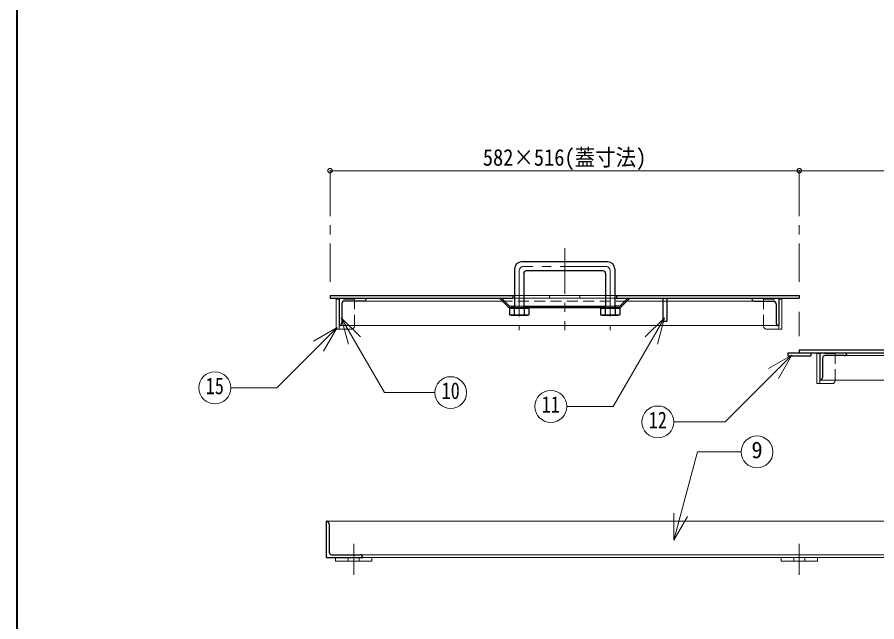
# Model space of a CAD drawing. Units: millimetres at full size, sheet at 1:10; details may follow other scales. Extents: x -2106 to 1944, y -1394 to 1416.
# Drawn here: x -2106 to -1160, y -114 to 550 of the extents above; entities that cross this region are included whole.
import ezdxf
from ezdxf.enums import TextEntityAlignment as Align

# ---------------------------------------------------------------- set-up
doc = ezdxf.new("R2010")
doc.units = ezdxf.units.MM
doc.header["$LTSCALE"] = 10
doc.header["$PDMODE"] = 32
doc.header["$PDSIZE"] = 5
doc.linetypes.add('CHAIN1', pattern=[8, 5, -1, 1, -1])
doc.linetypes.add('DASHED1', pattern=[1.8, 1.2, -0.6])
doc.layers.add('0-0_ﾚｲﾔ1', color=4, linetype='Continuous', lineweight=9)
doc.styles.add('ＭＳ ゴシック', font='')
doc.styles.get('ＭＳ ゴシック').set_extended_font_data('MS Gothic')

msp = doc.modelspace()

# ---------------------------------------------------------------- linework, layer by layer
at = {"layer": '0-0_ﾚｲﾔ1', "color": 1, "lineweight": 40}
msp.add_line((-2105.72, -1393.73), (-2105.72, 1416.27), dxfattribs=at)
at = {"layer": '0-0_ﾚｲﾔ1'}
for p, q in [((-1761.72, 381.27), (-1245.72, 381.27)), ((-1245.72, 381.27), (-729.72, 381.27)), ((-1572.22, 238.07), (-1724.72, 238.07)), ((-1520.3, 244.27), (-1487.14, 244.27)), ((-1520.3, 241.07), (-1487.14, 241.07)), ((-1395.72, 238.07), (-1435.22, 238.07)), ((-1295.22, 238.07), (-1391.22, 238.07)), ((-1751.72, 211.07), (-1268.22, 211.07)), ((-1734.92, 210.27), (-1734.92, 211.07)), ((-1285.02, 210.27), (-1285.02, 211.07)), ((-1737.92, 207.27), (-1751.72, 207.27)), ((-1282.02, 207.27), (-1268.22, 207.27)), ((-1196.22, 178.07), (-1100.22, 178.07)), ((-1223.22, 151.07), (-739.72, 151.07)), ((-1209.42, 147.27), (-1223.22, 147.27)), ((-1206.42, 150.27), (-1206.42, 151.07)), ((-1755.72, -47.73), (-1755.72, -43.73)), ((-1715.72, -47.73), (-1715.72, -43.73)), ((-1265.72, -47.73), (-1265.72, -43.73)), ((-1225.72, -47.73), (-1225.72, -43.73)), ((-1755.72, -47.73), (-1715.72, -47.73)), ((-1265.72, -47.73), (-1225.72, -47.73))]:
    msp.add_line(p, q, dxfattribs=at)
at = {"layer": '0-0_ﾚｲﾔ1', "linetype": 'CHAIN1'}
for p, q in [((-1761.72, 381.27), (-1761.72, 259.27)), ((-1245.72, 381.27), (-1245.72, 259.27)), ((-1503.72, 296.07), (-1503.72, 206.07)), ((-1458.72, 276.07), (-1548.72, 276.07)), ((-1553.72, 271.07), (-1553.72, 206.07)), ((-1453.72, 271.07), (-1453.72, 206.07)), ((-1245.72, 226.07), (-1245.72, 199.27)), ((-1735.72, -62.73), (-1735.72, -28.73)), ((-1245.72, -62.73), (-1245.72, -28.73))]:
    msp.add_line(p, q, dxfattribs=at)
at = {"layer": '0-0_ﾚｲﾔ1', "color": 5, "lineweight": 25}
for p, q in [((-1456.22, 281.07), (-1551.22, 281.07)), ((-1558.72, 273.57), (-1558.72, 230.57)), ((-1548.72, 268.57), (-1548.72, 230.57)), ((-1461.22, 271.07), (-1546.22, 271.07)), ((-1458.72, 268.57), (-1458.72, 230.57)), ((-1448.72, 273.57), (-1448.72, 230.57)), ((-1761.72, 244.27), (-1761.72, 241.07)), ((-1761.72, 244.27), (-1560.72, 244.27)), ((-1761.72, 241.07), (-1560.72, 241.07)), ((-1751.72, 241.07), (-1751.72, 211.07)), ((-1724.72, 238.07), (-1745.72, 238.07)), ((-1566.1, 231.95), (-1575.22, 241.07)), ((-1565.48, 233.45), (-1573.1, 241.07)), ((-1560.72, 244.27), (-1560.72, 241.07)), ((-1446.72, 244.27), (-1446.72, 241.07)), ((-1446.72, 244.27), (-1245.72, 244.27)), ((-1446.72, 241.07), (-1245.72, 241.07)), ((-1441.96, 233.45), (-1434.34, 241.07)), ((-1441.34, 231.95), (-1432.22, 241.07)), ((-1395.72, 241.07), (-1395.72, 216.07)), ((-1391.22, 241.07), (-1391.22, 216.07)), ((-1295.22, 238.07), (-1274.22, 238.07)), ((-1268.22, 241.07), (-1268.22, 211.07)), ((-1245.72, 244.27), (-1245.72, 241.07)), ((-1748.72, 235.07), (-1748.72, 214.07)), ((-1564.22, 230.07), (-1562.72, 230.57)), ((-1564.22, 230.07), (-1543.22, 230.07)), ((-1564.22, 230.07), (-1564.22, 223.07)), ((-1563.98, 231.07), (-1559.72, 231.07)), ((-1562.72, 230.57), (-1544.72, 230.57)), ((-1559.22, 230.07), (-1559.22, 223.07)), ((-1548.22, 230.07), (-1548.22, 223.07)), ((-1547.72, 232.57), (-1459.72, 232.57)), ((-1464.22, 230.07), (-1462.72, 230.57)), ((-1464.22, 230.07), (-1443.22, 230.07)), ((-1462.72, 230.57), (-1444.72, 230.57)), ((-1459.72, 232.57), (-1459.72, 231.07)), ((-1459.22, 230.07), (-1459.22, 223.07)), ((-1453.72, 230.57), (-1448.22, 230.07)), ((-1448.22, 230.07), (-1444.72, 230.57)), ((-1271.22, 235.07), (-1271.22, 214.07)), ((-1564.22, 223.07), (-1543.22, 223.07)), ((-1564.22, 223.07), (-1562.72, 222.57)), ((-1562.72, 222.57), (-1559.22, 223.07)), ((-1562.72, 222.57), (-1544.72, 222.57)), ((-1559.22, 223.07), (-1553.72, 222.57)), ((-1553.72, 222.57), (-1548.22, 223.07)), ((-1548.22, 223.07), (-1544.72, 222.57)), ((-1464.22, 223.07), (-1443.22, 223.07)), ((-1462.72, 222.57), (-1444.72, 222.57)), ((-1443.22, 223.07), (-1444.72, 222.57)), ((-1395.72, 216.07), (-1391.22, 216.07)), ((-1258.22, 181.07), (-1258.22, 177.87)), ((-1258.22, 181.07), (-1044.72, 181.07)), ((-1245.72, 184.27), (-1245.72, 181.07)), ((-1245.72, 184.27), (-1044.72, 184.27)), ((-1233.22, 181.07), (-1233.22, 177.87)), ((-1223.22, 181.07), (-1223.22, 151.07)), ((-1258.22, 177.87), (-1233.22, 177.87)), ((-1220.22, 175.07), (-1220.22, 154.07)), ((-1196.22, 178.07), (-1217.22, 178.07)), ((-1765.72, -43.73), (-1765.72, -3.73)), ((-1762.72, -6.73), (-1762.72, -37.73)), ((-1765.72, -43.73), (-1725.72, -43.73)), ((-1759.72, -40.73), (-1728.72, -40.73))]:
    msp.add_line(p, q, dxfattribs=at)
at = {"layer": '0-0_ﾚｲﾔ1', "color": 7, "lineweight": 18}
for p, q in [((-1754.92, 240.27), (-1751.72, 240.27)), ((-1754.92, 240.27), (-1754.92, 207.27)), ((-1558.72, 244.27), (-1560.72, 244.27)), ((-1560.72, 241.07), (-1558.72, 241.07)), ((-1520.3, 244.27), (-1548.72, 244.27)), ((-1548.72, 241.07), (-1520.3, 241.07)), ((-1520.3, 244.27), (-1520.3, 241.07)), ((-1487.14, 244.27), (-1487.14, 241.07)), ((-1458.72, 244.27), (-1487.14, 244.27)), ((-1487.14, 241.07), (-1458.72, 241.07)), ((-1446.72, 244.27), (-1448.72, 244.27)), ((-1448.72, 241.07), (-1446.72, 241.07)), ((-1265.02, 240.27), (-1268.22, 240.27)), ((-1265.02, 240.27), (-1265.02, 207.27)), ((-1559.72, 232.57), (-1558.72, 232.57)), ((-1559.72, 231.07), (-1558.72, 231.07)), ((-1548.72, 232.57), (-1547.72, 232.57)), ((-1548.72, 231.07), (-1547.72, 231.07)), ((-1459.72, 232.57), (-1458.72, 232.57)), ((-1459.72, 231.07), (-1458.72, 231.07)), ((-1448.72, 232.57), (-1447.72, 232.57)), ((-1448.72, 231.07), (-1447.72, 231.07)), ((-1749.3, 219.75), (-1728.08, 198.54)), ((-1749.3, 219.75), (-1741.53, 190.77)), ((-1393.97, 219.77), (-1415.18, 198.56)), ((-1393.97, 219.77), (-1401.73, 190.8)), ((-1753.91, 208.83), (-1820.08, 142.67)), ((-1753.91, 208.83), (-1779.89, 193.83)), ((-1753.91, 208.83), (-1768.91, 182.85)), ((-1751.72, 211.07), (-1751.72, 207.27)), ((-1268.22, 211.07), (-1268.22, 207.27)), ((-1754.92, 207.27), (-1751.72, 207.27)), ((-1265.02, 207.27), (-1268.22, 207.27)), ((-1226.42, 180.27), (-1223.22, 180.27)), ((-1226.42, 180.27), (-1226.42, 147.27)), ((-1253.76, 178.75), (-1327.31, 105.21)), ((-1253.76, 178.75), (-1279.74, 163.75)), ((-1253.76, 178.75), (-1268.76, 152.77)), ((-1820.08, 142.67), (-1870.89, 142.67)), ((-1226.42, 147.27), (-1223.22, 147.27)), ((-1223.22, 151.07), (-1223.22, 147.27)), ((-1327.31, 105.21), (-1383.76, 105.21)), ((-1383.77, -24.88), (-1383.77, 5.12)), ((-1383.77, -24.88), (-1368.77, 1.11)), ((-725.72, -3.73), (-1765.72, -3.73)), ((-1728.72, -40.73), (-762.72, -40.73)), ((-1725.72, -43.73), (-765.72, -43.73))]:
    msp.add_line(p, q, dxfattribs=at)
at = {"layer": '0-0_ﾚｲﾔ1', "linetype": 'DASHED1'}
for p, q in [((-1734.92, 240.27), (-1751.72, 240.27)), ((-1734.92, 211.07), (-1734.92, 240.27)), ((-1435.22, 238.07), (-1572.22, 238.07)), ((-1558.72, 244.27), (-1548.72, 244.27)), ((-1558.72, 241.07), (-1548.72, 241.07)), ((-1458.72, 244.27), (-1448.72, 244.27)), ((-1458.72, 241.07), (-1448.72, 241.07)), ((-1395.72, 238.07), (-1391.22, 238.07)), ((-1285.02, 240.27), (-1268.22, 240.27)), ((-1285.02, 211.07), (-1285.02, 240.27)), ((-1558.72, 232.57), (-1548.72, 232.57)), ((-1558.72, 231.07), (-1548.72, 231.07)), ((-1458.72, 232.57), (-1448.72, 232.57)), ((-1458.72, 231.07), (-1448.72, 231.07)), ((-1206.42, 180.27), (-1223.22, 180.27)), ((-1206.42, 151.07), (-1206.42, 180.27)), ((-1741.72, -47.73), (-1741.72, -43.73)), ((-1729.72, -47.73), (-1729.72, -43.73)), ((-1251.72, -47.73), (-1251.72, -43.73)), ((-1239.72, -47.73), (-1239.72, -43.73))]:
    msp.add_line(p, q, dxfattribs=at)
at = {"layer": '0-0_ﾚｲﾔ1', "color": 5, "lineweight": 25}
for points in [[(-1563.36, 232.57), (-1559.72, 232.57), (-1559.72, 231.07)], [(-1562.72, 230.57), (-1559.22, 230.07), (-1553.72, 230.57)], [(-1553.72, 230.57), (-1548.22, 230.07), (-1544.72, 230.57)], [(-1547.72, 232.57), (-1547.72, 231.07), (-1459.72, 231.07)], [(-1544.72, 230.57), (-1543.22, 230.07), (-1543.22, 223.07), (-1544.72, 222.57)], [(-1464.22, 230.07), (-1464.22, 223.07), (-1462.72, 222.57), (-1459.22, 223.07)], [(-1462.72, 230.57), (-1459.22, 230.07), (-1453.72, 230.57)], [(-1448.22, 230.07), (-1448.22, 223.07), (-1444.72, 222.57)], [(-1444.08, 232.57), (-1447.72, 232.57), (-1447.72, 231.07), (-1443.46, 231.07)], [(-1444.72, 230.57), (-1443.22, 230.07), (-1443.22, 223.07)], [(-1459.22, 223.07), (-1453.72, 222.57), (-1448.22, 223.07)]]:
    msp.add_lwpolyline(points, dxfattribs=at)
at = {"layer": '0-0_ﾚｲﾔ1', "color": 7, "lineweight": 18}
for points in [[(-1749.3, 219.75), (-1701.77, 137.44), (-1646.51, 137.44)], [(-1393.97, 219.77), (-1450.3, 122.21), (-1501.43, 122.21)], [(-1383.77, -24.88), (-1357.73, 72.28), (-1309.66, 72.28)]]:
    msp.add_lwpolyline(points, dxfattribs=at)
for centre in [(-1888.39, 142.67), (-1629.01, 137.44), (-1518.93, 122.21), (-1401.26, 105.21), (-1292.16, 72.28)]:
    msp.add_circle(centre, 17.5, dxfattribs=at)
at = {"layer": '0-0_ﾚｲﾔ1', "color": 5, "lineweight": 25}
for centre, radius, start, end in [((-1551.22, 273.57), 7.5, 90, 180), ((-1456.22, 273.57), 7.5, 0, 90), ((-1546.22, 268.57), 2.5, 90, 180), ((-1461.22, 268.57), 2.5, 0, 90), ((-1745.72, 235.07), 3, 90, 180), ((-1724.72, 241.07), 3, 270, 0), ((-1295.22, 241.07), 3, 180, 270), ((-1274.22, 235.07), 3, 0, 90), ((-1563.98, 234.07), 3, 225, 270), ((-1563.36, 235.57), 3, 225, 270), ((-1444.08, 235.57), 3, 270, 315), ((-1443.46, 234.07), 3, 270, 315), ((-1751.72, 214.07), 3, 270, 0), ((-1268.22, 214.07), 3, 180, 270), ((-1196.22, 181.07), 3, 270, 0), ((-1217.22, 175.07), 3, 90, 180), ((-1223.22, 154.07), 3, 270, 0), ((-1765.72, -6.73), 3, 0, 90), ((-1759.72, -37.73), 3, 180, 270), ((-1728.72, -43.73), 3, 0, 90)]:
    msp.add_arc(centre, radius, start, end, dxfattribs=at)
at = {"layer": '0-0_ﾚｲﾔ1', "linetype": 'CHAIN1'}
for centre, start, end in [((-1548.72, 271.07), 90, 180), ((-1458.72, 271.07), 0, 90)]:
    msp.add_arc(centre, 5, start, end, dxfattribs=at)
at = {"layer": '0-0_ﾚｲﾔ1'}
for centre, start, end in [((-1737.92, 210.27), 270, 0), ((-1282.02, 210.27), 180, 270), ((-1209.42, 150.27), 270, 0)]:
    msp.add_arc(centre, 3, start, end, dxfattribs=at)
at = {"layer": '0-0_ﾚｲﾔ1', "color": 1}
for p in [(-1761.72, 381.27), (-1245.72, 381.27)]:
    msp.add_point(p, dxfattribs=at)

# ---------------------------------------------------------------- texts
at = {"layer": '0-0_ﾚｲﾔ1', "color": 7, "style": 'ＭＳ ゴシック'}
for s, width, p in [('582×516(蓋寸法)', 0.9, (-1593.72, 381.27)), ('15', 0.8, (-1898.39, 130.17)), ('10', 0.8, (-1639.01, 124.94)), ('11', 0.8, (-1528.93, 109.71)), ('12', 0.8, (-1411.26, 92.71))]:
    msp.add_text(s, height=18.33, dxfattribs=dict(at, width=width)).set_placement(p, align=Align.BOTTOM_LEFT)
msp.add_text('9', height=18.33, dxfattribs=at).set_placement((-1298.41, 59.78), align=Align.BOTTOM_LEFT)

doc.saveas('drawing.dxf')
